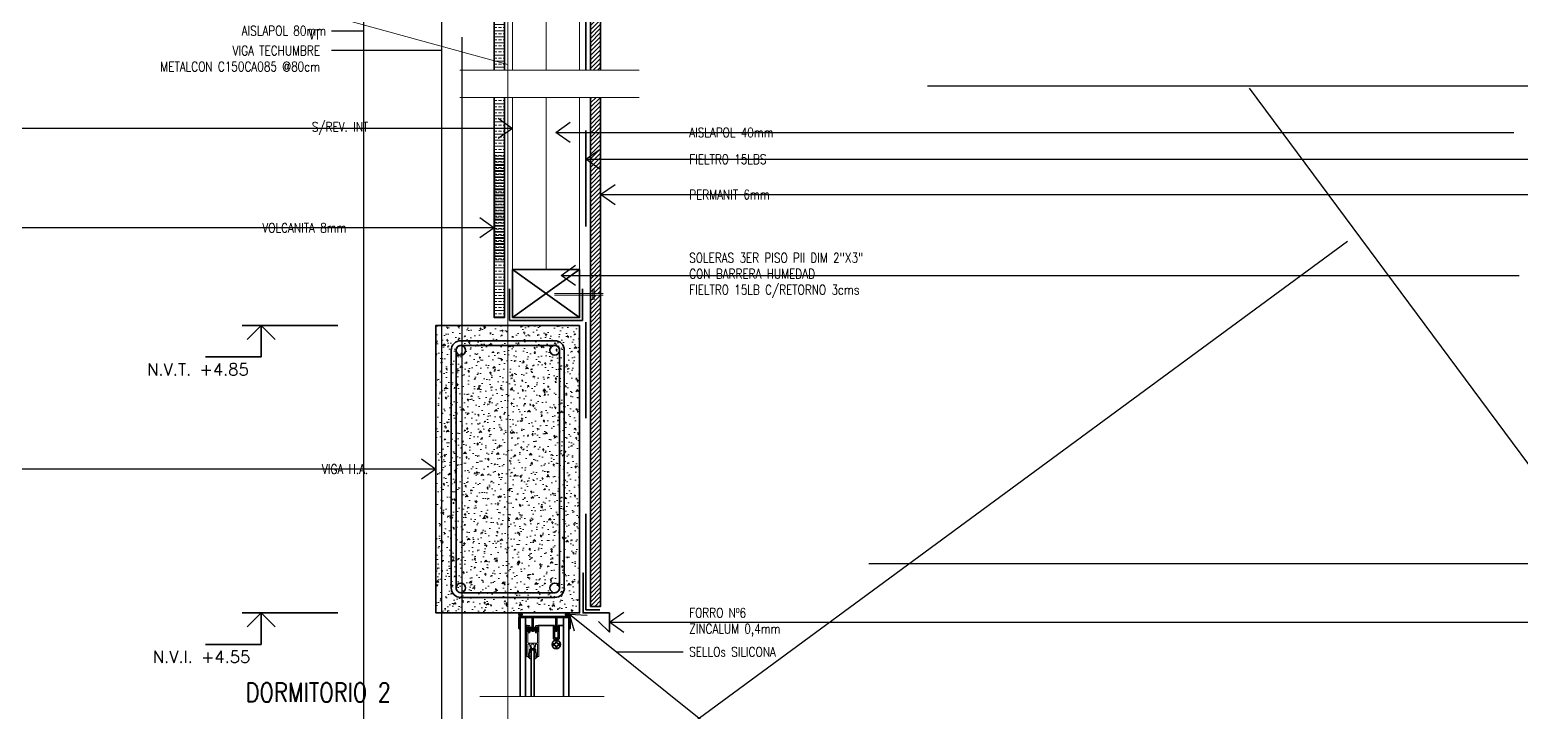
# Model space of a CAD drawing. Header units: metres. Extents: x 72 to 223, y -23 to 139.
# Drawn here: x 159.514 to 161.069, y 136.495 to 137.206 of the extents above; entities that cross this region are included whole.
import ezdxf

# ---------------------------------------------------------------- set-up
doc = ezdxf.new("R2010")
doc.units = ezdxf.units.M
doc.header["$LTSCALE"] = 5
doc.header["$MEASUREMENT"] = 0
doc.linetypes.add('HIDDEN', pattern=[0.375, 0.25, -0.125])
doc.layers.get('0').update_dxf_attribs({"color": 30})
for name, color, linetype, lineweight in [('A-ANNO-NOTE', 7, 'Continuous', 35), ('A-ANNO-SYMB', 3, 'Continuous', 18), ('A-DETL-MBND', 3, 'Continuous', 18), ('A-DETL-PATT', 8, 'Continuous', 18), ('A-ELEV-MBE1', 7, 'Continuous', 35), ('A-FLOR-OVHD', 3, 'HIDDEN', 18), ('A-WALL-BATT', 8, 'BATTING', 18), ('A-WALL-FULL', 7, 'Continuous', 35), ('A-WALL-FULL-EXTR', 7, 'Continuous', 35)]:
    doc.layers.add(name, color=color, linetype=linetype, lineweight=lineweight)
doc.styles.add('E-ROMANS', font='romans.shx', dxfattribs={"width": 0.8})
doc.linetypes.add('BATTING', pattern='A,0.0001,-0.1,[134,ltypeshp.shx,S=0.1,R=0,X=-0.1,Y=0],-0.2,[134,ltypeshp.shx,S=0.1,R=180,X=0.1,Y=0],-0.1', length=0.4001)
doc.dimstyles.new('E-0005_TICK_18', dxfattribs={"dimscale": 0.001, "dimtxt": 9, "dimasz": 9, "dimexe": 4.5, "dimexo": 3, "dimgap": 4.5, "dimtad": 0, "dimdec": 0, "dimlfac": 1000, "dimzin": 0, "dimdsep": 46, "dimtxsty": 'E-ROMANS', "dimblk": 'OBLIQUE', "dimcen": 4.5, "dimclrd": 256, "dimclre": 256, "dimclrt": 256, "dimadec": 0, "dimazin": 0, "dimtfac": 1, "dimtdec": 0, "dimtmove": 1, "dimatfit": 3, "dimldrblk": 'OPEN90', "dimfxl": 1, "dimtfill": 1, "dimtolj": 1, "dimtzin": 0, "dimarcsym": 0})
pattern_1 = [(180, (-23.2835106, 74.993772), (1e-16, -0.00635), []), (180, (-23.2835106, 74.990597), (1e-16, -0.00635), [0.003175, -0.0015875])]

# ---------------------------------------------------------------- blocks, each defined once
blk = doc.blocks.new('_Oblique')
at = {"color": 0, "linetype": 'ByBlock', "lineweight": -2}
blk.add_line((-0.5, -0.5), (0.5, 0.5), dxfattribs=at)
blk = doc.blocks.new('NIVEL DS')
for points in [[(0, 0), (0, 0.0659), (0.1163, 0.0659)], [(0.0294, 0.0294), (0, 0), (-0.0294, 0.0294)]]:
    blk.add_lwpolyline(points)
at = {"style": 'E-ROMANS'}
blk.add_attdef('NIVEL', (0, 0.0794), '', height=0.025, dxfattribs=at)

msp = doc.modelspace()

# ---------------------------------------------------------------- hatches: boundary and pattern name
at = {"layer": 'A-DETL-PATT'}
h = msp.add_hatch(dxfattribs=at)
h.set_pattern_fill('LINE', color=256, scale=0.001, angle=135, style=0)
h.set_pattern_definition([(225, (-23.2835106, 74.993772), (0.00224506403, -0.00224506403), [])])
h.paths.add_polyline_path([(160.099, 137.3502), (160.099, 137.1636), (160.1095, 137.1636), (160.1095, 137.3502)])
h.paths.add_polyline_path([(160.1095, 136.9288), (160.099, 136.9288), (160.099, 136.604), (160.1095, 136.604)])
h.paths.add_polyline_path([(160.1095, 137.1351), (160.099, 137.1351), (160.099, 136.9304), (160.1095, 136.9304)])
h = msp.add_hatch(dxfattribs=at)
h.set_pattern_fill('BRASS', color=256, scale=0.001, angle=180, style=0)
h.set_pattern_definition(pattern_1)
h.paths.add_polyline_path([(159.9985, 137.1734), (159.9985, 137.1636), (160.009, 137.1636), (160.009, 137.1705)])
h.paths.add_polyline_path([(160.009, 137.2143), (159.9985, 137.2143), (159.9985, 137.1734), (160.009, 137.1705)])
h = msp.add_hatch(dxfattribs=at)
h.set_pattern_fill('BRASS', color=256, scale=0.001, angle=180, style=0)
h.set_pattern_definition(pattern_1)
h.paths.add_polyline_path([(160.009, 137.1351), (159.9985, 137.1351), (159.9985, 136.9054), (160.009, 136.9054)])
h = msp.add_hatch(dxfattribs=at)
h.set_pattern_fill('BRASS', color=256, scale=0.001, style=0)
h.set_pattern_definition([(360, (-24.7323446, 74.884982), (-1e-16, 0.00635), []), (360, (-24.7323446, 74.888157), (-1e-16, 0.00635), [0.003175, -0.0015875])])
h.paths.add_polyline_path([(159.9988, 136.9649), (160.0092, 136.9649), (160.0092, 137.0754), (159.9988, 137.0754)])
h = msp.add_hatch(dxfattribs=at)
h.set_pattern_fill('AR-CONC', color=256, scale=0.0001, angle=135, style=0)
h.set_pattern_definition([(355, (339.707695, 75.198932), (0.0117553379, 0.014009465), [0.001905, -0.020955]), (50, (339.707695, 75.198932), (0.0110177007, -0.0160017889), [0.001524, -0.016764]), (304.549, (339.708674, 75.2001), (0.0227730237, -0.0019922158), [0.001619, -0.017809]), (358.8158, (339.711287, 75.19534), (0.0161953413, 0.0221410243), [0.0028575, -0.0314325]), (308.3644, (339.712636, 75.197185), (0.0342826432, -0.0007086144), [0.0024285, -0.0267135]), (53.816, (339.711287, 75.19534), (0.0342826385, -0.000708557), [0.002286, -0.025146]), (24, (339.712185, 75.198034), (0.0034895268, 0.0179520551), [0.001905, -0.020955]), (79, (339.712185, 75.198034), (0.0173941193, -0.0086539927), [0.001524, -0.016764]), (333.5486, (339.712476, 75.19953), (0.0208836456, 0.009298004), [0.001619, -0.017809]), (7.5, (339.7076947, 75.198932), (0.00619734137, -0.0057605469), [0, -0.0165608, 0, -0.017018, 0, -0.0168275]), (37.5, (339.707695, 75.198932), (0.01180870003, -0.00235897273), [0, -0.0097028, 0, -0.0161798, 0, -0.0064135]), (77.5, (339.7036895, 75.194927), (0.00918261956, 0.0099927863), [0, -0.00635, 0, -0.019812, 0, -0.026289]), (87.5, (339.701893, 75.193131), (0.0122722393, 0.00867639044), [0, -0.008255, 0, -0.0131572, 0, -0.018669])])
h.paths.add_polyline_path([(160.0876, 136.8972), (160.0876, 136.5972), (159.9376, 136.5972), (159.9376, 136.8972)])
h = msp.add_hatch(color=256, dxfattribs=at)
edge = h.paths.add_edge_path()
edge.add_arc((160.0258, 136.5954), 0.00184, 0, 360)
h = msp.add_hatch(color=256, dxfattribs=at)
edge = h.paths.add_edge_path()
edge.add_arc((160.0745, 136.5954), 0.00184, 0, 360)

# ---------------------------------------------------------------- linework, layer by layer
for p, q in [((160.0256, 136.5935), (160.0256, 136.5935)), ((160.031, 136.5935), (160.031, 136.5935)), ((160.0708, 136.5935), (160.0708, 136.5935)), ((160.0762, 136.5935), (160.0762, 136.5935))]:
    msp.add_line(p, q)
at = {"layer": 'A-ANNO-NOTE', "linetype": 'HIDDEN', "ltscale": 0.05}
for p, q in [((159.8353, 136.8972), (159.6927, 136.8972)), ((159.8353, 136.5972), (159.6927, 136.5972))]:
    msp.add_line(p, q, dxfattribs=at)
at = {"layer": 'A-ANNO-SYMB'}
msp.add_lwpolyline([(160.0126, 137.5295), (160.0126, 134.7422)], dxfattribs=at)
at = {"layer": 'A-DETL-MBND'}
for p, q in [((160.0176, 137.1636), (160.0176, 137.3002)), ((160.0876, 137.1636), (160.0876, 137.3002)), ((160.0126, 137.1695), (159.6214, 137.277)), ((160.0176, 136.9554), (160.0176, 137.1351)), ((160.0876, 136.9554), (160.0876, 137.1351))]:
    msp.add_line(p, q, dxfattribs=at)
msp.add_lwpolyline([(160.0421, 136.5784, 0.414214), (160.0416, 136.5779), (160.0416, 136.5768, 0.414214), (160.0421, 136.5763), (160.0432, 136.5763, -0.414214), (160.0437, 136.5758), (160.0437, 136.5662, -0.414214), (160.0432, 136.5657), (160.0339, 136.5657, -0.414214), (160.0334, 136.5662), (160.0334, 136.5758, -0.414214), (160.0339, 136.5763), (160.035, 136.5763, 0.414214), (160.0355, 136.5768), (160.0355, 136.5779, 0.414214), (160.035, 136.5784), (160.035, 136.5784, 0.414214), (160.0345, 136.5779), (160.0345, 136.5779, -0.414214), (160.034, 136.5773), (160.0337, 136.5773, -0.414214), (160.0332, 136.5779), (160.0332, 136.5824, -0.414214), (160.0337, 136.5829), (160.034, 136.5829, -0.414214), (160.0345, 136.5824), (160.0345, 136.5824, 0.414214), (160.035, 136.5819), (160.035, 136.5819, 0.414214), (160.0355, 136.5824), (160.0355, 136.5834, 0.414214), (160.035, 136.5839), (160.0327, 136.5839, 0.414214), (160.0322, 136.5834), (160.0322, 136.5521, 0.414214), (160.0327, 136.5516), (160.0348, 136.5516, 0.414214), (160.0353, 136.5521), (160.0353, 136.5523, 0.414214), (160.0348, 136.5528), (160.0339, 136.5528, -0.414214), (160.0334, 136.5533), (160.0334, 136.564, -0.414214), (160.0339, 136.5645), (160.0352, 136.5645, -0.533676), (160.0357, 136.5638, 0.299855), (160.0364, 136.5605, 1), (160.0372, 136.5613, -2.379796), (160.0399, 136.5613, 1), (160.0408, 136.5605, 0.299855), (160.0414, 136.5638, -0.533676), (160.0419, 136.5645), (160.0432, 136.5645, -0.414214), (160.0437, 136.564), (160.0437, 136.5533, -0.414214), (160.0432, 136.5528), (160.0423, 136.5528, 0.414214), (160.0418, 136.5523), (160.0418, 136.5521, 0.414214), (160.0423, 136.5516), (160.0444, 136.5516, 0.414214), (160.0449, 136.5521), (160.0449, 136.5834, 0.414214), (160.0444, 136.5839), (160.0421, 136.5839, 0.414214), (160.0416, 136.5834), (160.0416, 136.5824, 0.414214), (160.0421, 136.5819), (160.0421, 136.5819, 0.414214), (160.0426, 136.5824), (160.0426, 136.5824, -0.414214), (160.0431, 136.5829), (160.0434, 136.5829, -0.414214), (160.0439, 136.5824), (160.0439, 136.5779, -0.414214), (160.0434, 136.5773), (160.0431, 136.5773, -0.414214), (160.0426, 136.5779), (160.0426, 136.5779, 0.414214), (160.0421, 136.5784)], format="xyb", close=True, dxfattribs=at)
at = {"layer": 'A-ELEV-MBE1'}
for p, q in [((160.031, 136.5099), (160.031, 136.5923)), ((160.0708, 136.5099), (160.0708, 136.5923)), ((160.0762, 136.5099), (160.0762, 136.5922)), ((160.0254, 136.5809), (160.0254, 136.5099)), ((160.0327, 136.5839), (160.031, 136.5839)), ((160.0444, 136.5839), (160.0612, 136.5839)), ((160.0602, 136.5839), (160.0602, 136.5703)), ((160.0612, 136.5728), (160.0612, 136.5839)), ((160.0652, 136.5839), (160.0708, 136.5839)), ((160.0652, 136.5728), (160.0652, 136.5839)), ((160.0663, 136.5703), (160.0663, 136.5839)), ((160.0614, 136.5648), (160.0593, 136.5648)), ((160.0614, 136.5635), (160.0593, 136.5635)), ((160.0607, 136.5698), (160.0658, 136.5698)), ((160.0614, 136.5648), (160.0626, 136.566)), ((160.0626, 136.5623), (160.0614, 136.5635)), ((160.0626, 136.5673), (160.0626, 136.566)), ((160.0626, 136.5623), (160.0626, 136.5611)), ((160.0639, 136.5673), (160.0639, 136.566)), ((160.0639, 136.566), (160.0651, 136.5648)), ((160.0651, 136.5635), (160.0639, 136.5623)), ((160.0639, 136.5623), (160.0639, 136.5611)), ((160.0671, 136.5648), (160.0651, 136.5648)), ((160.0671, 136.5635), (160.0651, 136.5635))]:
    msp.add_line(p, q, dxfattribs=at)
for points in [[(160.0716, 136.8712), (160.0716, 136.6232, -0.414214), (160.0616, 136.6132), (159.9636, 136.6132, -0.414214), (159.9536, 136.6232), (159.9536, 136.8712, -0.414214), (159.9636, 136.8812), (160.0616, 136.8812, -0.414214)], [(160.0666, 136.8712), (160.0666, 136.6232, -0.414214), (160.0616, 136.6182), (159.9636, 136.6182, -0.414214), (159.9586, 136.6232), (159.9586, 136.8712, -0.414214), (159.9636, 136.8762), (160.0616, 136.8762, -0.414214)], [(160.0334, 136.5825), (160.0334, 136.5778, 0.414214), (160.0336, 136.5776), (160.034, 136.5776, 0.414214), (160.0342, 136.5778), (160.0342, 136.5825, 0.414214), (160.034, 136.5827), (160.0336, 136.5827, 0.414214)], [(160.0437, 136.5825), (160.0437, 136.5778, -0.414214), (160.0435, 136.5776), (160.0431, 136.5776, -0.414214), (160.0429, 136.5778), (160.0429, 136.5825, -0.414214), (160.0431, 136.5827), (160.0435, 136.5827, -0.414214)], [(160.034, 136.5515), (160.0347, 136.5515, 0.414214), (160.0352, 136.552), (160.0352, 136.5523, 0.412329), (160.0347, 136.5528), (160.0345, 136.5528, 0.048573), (160.0357, 136.5592, -0.385598), (160.0362, 136.5596), (160.0409, 136.5596, -0.385598), (160.0414, 136.5592, 0.048573), (160.0426, 136.5528), (160.0424, 136.5528, 0.412329), (160.0419, 136.5523), (160.0419, 136.552, 0.414214), (160.0424, 136.5515), (160.0431, 136.5515, -0.298916), (160.0401, 136.5494), (160.0401, 136.5576, 0.42453), (160.0391, 136.5586), (160.0381, 136.5586, 0.42453), (160.037, 136.5576), (160.037, 136.5494, -0.298916)]]:
    msp.add_lwpolyline(points, format="xyb", close=True, dxfattribs=at)
for centre, radius in [((159.9636, 136.8712), 0.005), ((160.0616, 136.8712), 0.005), ((159.9636, 136.6232), 0.005), ((160.0616, 136.6232), 0.005), ((160.0632, 136.5642), 0.00442)]:
    msp.add_circle(centre, radius, dxfattribs=at)
for centre, radius, start, end in [((160.0356, 136.5839), 0.00228, 231.6094, 326.5841), ((160.0357, 136.5848), 0.00342, 244.0897, 302.1281), ((160.0357, 136.5854), 0.00419, 249.6978, 296.2802), ((160.0354, 136.5862), 0.00524, 256.497, 292.847), ((160.0358, 136.588), 0.00729, 257.4621, 283.7402), ((160.0359, 136.6027), 0.0222, 265.5268, 274.0826), ((160.0549, 137.2951), 0.7152, 268.3392, 268.6047), ((160.0354, 136.5576), 0.0222, 84.4298, 92.9821), ((160.0353, 136.574), 0.00527, 65.1076, 101.993), ((160.0357, 136.5763), 0.00286, 49.4871, 120.495), ((160.0356, 136.5754), 0.00343, 56.4776, 114.3619), ((160.0356, 136.5764), 0.00228, 33.416, 128.3907), ((160.0356, 136.5723), 0.0073, 74.8349, 100.7656), ((160.0415, 136.5839), 0.00228, 213.416, 308.3907), ((160.0414, 136.5848), 0.00342, 237.8719, 295.9104), ((160.0414, 136.5854), 0.00419, 243.7198, 290.3023), ((160.0417, 136.5862), 0.00524, 247.1531, 283.503), ((160.0413, 136.588), 0.00729, 256.2598, 282.538), ((160.0412, 136.6027), 0.0222, 265.9174, 274.4733), ((160.0222, 137.2951), 0.7152, 271.3954, 271.6609), ((160.0417, 136.5576), 0.0222, 87.018, 95.5702), ((160.0415, 136.5723), 0.0073, 79.2344, 105.1652), ((160.0418, 136.574), 0.00527, 78.007, 114.8925), ((160.0414, 136.5763), 0.00286, 59.5051, 130.5129), ((160.0415, 136.5754), 0.00343, 65.6382, 123.5225), ((160.0415, 136.5764), 0.00228, 51.6094, 146.5841), ((160.0632, 136.5728), 0.00202, 180, 0), ((160.0593, 136.5643), 0.000505, 90, 178.1515), ((160.0593, 136.564), 0.000505, 181.8486, 270), ((160.0607, 136.5703), 0.000505, 180, 270), ((160.0632, 136.5642), 0.00316, 78.4631, 101.537), ((160.0632, 136.5642), 0.00316, 258.4631, 281.537), ((160.0658, 136.5703), 0.000505, 270, 0), ((160.0671, 136.5643), 0.000505, 1.8486, 90), ((160.0671, 136.564), 0.000505, 270, 358.1515)]:
    msp.add_arc(centre, radius, start, end, dxfattribs=at)
at = {"layer": 'A-FLOR-OVHD'}
for p, q in [((160.1121, 136.9304), (160.0615, 136.9304)), ((160.1014, 136.9354), (160.1014, 136.9237)), ((160.1026, 136.9354), (160.1026, 136.9237)), ((160.1121, 136.9288), (160.0615, 136.9288)), ((159.9833, 136.5099), (160.1133, 136.5099))]:
    msp.add_line(p, q, dxfattribs=at)
for points in [[(159.9627, 137.1636), (160.1497, 137.1636)], [(159.9627, 137.1351), (160.1497, 137.1351)]]:
    msp.add_lwpolyline(points, dxfattribs=at)
at = {"layer": 'A-WALL-BATT', "ltscale": 0.018}
for p, q in [((160.0526, 137.1636), (160.0526, 137.3002)), ((160.0526, 136.9554), (160.0526, 137.1351))]:
    msp.add_line(p, q, dxfattribs=at)
at = {"layer": 'A-WALL-FULL'}
msp.add_line((160.1186, 136.5772), (160.1073, 136.5883), dxfattribs=at)
for points in [[(160.0876, 136.8972), (160.0876, 136.5972), (159.9376, 136.5972), (159.9376, 136.8972), (160.0876, 136.8972)], [(160.0911, 136.6389), (160.0911, 136.6389), (160.0911, 136.6389), (160.0911, 136.5972), (160.1186, 136.5972), (160.1186, 136.5772), (160.1186, 136.5772), (160.1186, 136.5772)]]:
    msp.add_lwpolyline(points, dxfattribs=at)
at = {"layer": 'A-WALL-FULL-EXTR', "linetype": 'HIDDEN', "ltscale": 0.05}
for p, q in [((160.0939, 137.1636), (160.0939, 137.3502)), ((160.0939, 136.6004), (160.0939, 137.1351)), ((160.1088, 136.6004), (160.0939, 136.6004))]:
    msp.add_line(p, q, dxfattribs=at)
at = {"layer": 'A-WALL-FULL-EXTR'}
for p, q in [((160.0176, 136.9054), (160.0876, 136.9554)), ((160.0876, 136.9054), (160.0176, 136.9554))]:
    msp.add_line(p, q, dxfattribs=at)
for points in [[(160.099, 137.3502), (160.099, 137.1636)], [(160.1095, 137.1636), (160.1095, 137.3502)], [(159.9985, 137.2143), (159.9985, 137.1636)], [(160.009, 137.1636), (160.009, 137.2143)], [(159.9985, 137.1351), (159.9985, 136.9054), (160.009, 136.9054), (160.009, 137.1351)], [(160.099, 137.1351), (160.099, 136.604), (160.1095, 136.604), (160.1095, 137.1351)], [(159.9988, 136.9649), (159.9988, 137.0754)], [(160.0092, 137.0754), (160.0092, 136.9649)], [(160.0176, 136.9054), (160.0876, 136.9054), (160.0876, 136.9554), (160.0176, 136.9554), (160.0176, 136.9054)]]:
    msp.add_lwpolyline(points, dxfattribs=at)
at = {"layer": 'A-WALL-FULL-EXTR', "linetype": 'HIDDEN', "ltscale": 0.05}
msp.add_lwpolyline([(160.0907, 136.9354), (160.0907, 136.9022), (160.0144, 136.9022), (160.0144, 136.9354)], dxfattribs=at)
at = {"layer": 'A-WALL-FULL-EXTR'}
msp.add_lwpolyline([(160.0392, 136.5918, -0.414214), (160.0397, 136.5923), (160.0621, 136.5923, -0.414214), (160.0626, 136.5918), (160.0626, 136.5785, 1.083333), (160.0638, 136.5785), (160.0638, 136.5918, -0.414214), (160.0643, 136.5923), (160.0759, 136.5923, -0.414214), (160.0764, 136.5918), (160.0764, 136.5809, 0.414214), (160.0769, 136.5804), (160.0771, 136.5804, 0.414214), (160.0776, 136.5809), (160.0776, 136.593, 0.414214), (160.0771, 136.5935), (160.0247, 136.5935, 0.414214), (160.0242, 136.593), (160.0242, 136.5809, 0.414214), (160.0247, 136.5804), (160.0249, 136.5804, 0.414214), (160.0254, 136.5809), (160.0254, 136.5918, -0.414214), (160.0259, 136.5923), (160.0374, 136.5923, -0.414214), (160.038, 136.5918), (160.038, 136.5785, 1.083333), (160.0392, 136.5785)], format="xyb", close=True, dxfattribs=at)
msp.add_lwpolyline([(160.037, 136.5099), (160.037, 136.5581, -0.414214), (160.0375, 136.5586), (160.0396, 136.5586, -0.414214), (160.0401, 136.5581), (160.0401, 136.5099)], format="xyb", dxfattribs=at)
for centre in [(160.0258, 136.5954), (160.0745, 136.5954)]:
    msp.add_circle(centre, 0.00184, dxfattribs=at)

# ---------------------------------------------------------------- block references
at = {"layer": 'A-ANNO-NOTE'}
ref = msp.add_blockref('NIVEL DS', (159.7552, 136.8972), dxfattribs=dict(at, xscale=0.5, yscale=0.5, zscale=0.5, rotation=180))
ref.add_attrib('NIVEL', 'N.V.T. +4.85', (159.6362, 136.845), dxfattribs={"layer": '0', "height": 0.0125, "style": 'E-ROMANS'})
ref = msp.add_blockref('NIVEL DS', (159.7552, 136.5972), dxfattribs=dict(at, xscale=0.5, yscale=0.5, zscale=0.5, rotation=180))
ref.add_attrib('NIVEL', 'N.V.I. +4.55', (159.6421, 136.545), dxfattribs={"layer": '0', "height": 0.0125, "style": 'E-ROMANS'})

# ---------------------------------------------------------------- texts
at = {"layer": 'A-ANNO-NOTE', "style": 'E-ROMANS'}
for s, insert, char_height, attachment_point in [('AISLAPOL 80mm', (159.823, 137.2047), 0.01, 6), ('VT\\PVIGA TECHUMBRE\\PMETALCON C150CA085 @80cm', (159.8166, 137.1839), 0.01, 6), ('S/REV. INT', (159.867, 137.1027), 0.01, 6), ('AISLAPOL 40mm', (160.2019, 137.0985), 0.01, 4), ('FIELTRO 15LBS', (160.2019, 137.0706), 0.01, 4), ('PERMANIT 6mm', (160.2019, 137.0337), 0.01, 4), ('VOLCANITA 8mm', (159.8442, 136.999), 0.01, 6), ('SOLERAS 3ER PISO PII DIM 2"X3"\\PCON BARRERA HUMEDAD\\PFIELTRO 15LB C/RETORNO 3cms', (160.2019, 136.9494), 0.01, 4), ('VIGA H.A.', (159.867, 136.7472), 0.01, 6), ('FORRO Nº6\\PZINCALUM 0,4mm', (160.2019, 136.5874), 0.01, 4), ('SELLOs SILICONA', (160.2019, 136.5565), 0.01, 4), ('DORMITORIO 2', (159.8906, 136.5142), 0.02, 6)]:
    msp.add_mtext(s, dxfattribs=dict(at, insert=insert, char_height=char_height, attachment_point=attachment_point))

# ---------------------------------------------------------------- leaders
at = {"layer": 'A-ANNO-NOTE'}
for points in [[(159.8619, 137.3353), (159.8619, 137.2042), (159.8285, 137.2042)], [(159.9434, 137.234), (159.9434, 137.1839), (159.8285, 137.1839)], [(159.9651, 136.198), (159.9651, 136.2842), (159.879, 136.2842)], [(161.4507, 137.147), (161.3084, 137.147)], [(161.3824, 136.3417), (161.3528, 136.3816), (161.3309, 136.3816)], [(160.0176, 137.1027), (159.879, 137.1027)], [(160.0626, 137.0985), (160.1957, 137.0985)], [(160.0939, 137.0706), (160.1957, 137.0706)], [(160.1095, 137.0337), (160.1957, 137.0337)], [(159.9985, 136.999), (159.8562, 136.999)], [(160.0835, 136.3927), (160.1262, 136.4241), (160.1957, 136.4241)], [(160.0683, 136.9494), (160.1957, 136.9494)], [(159.9376, 136.7472), (159.879, 136.7472)], [(161.3895, 136.6484), (161.3309, 136.6484)], [(160.0771, 136.5959), (160.1262, 136.5565), (160.1957, 136.5565)], [(160.1186, 136.5874), (160.1957, 136.5874)]]:
    msp.add_leader(points, dimstyle='E-0005_TICK_18', override={"dimscale": 0.01, "dimasz": 1.5, "dimtad": 0, "dimldrblk": 'Open90'}, dxfattribs=at)

doc.saveas('drawing.dxf')
